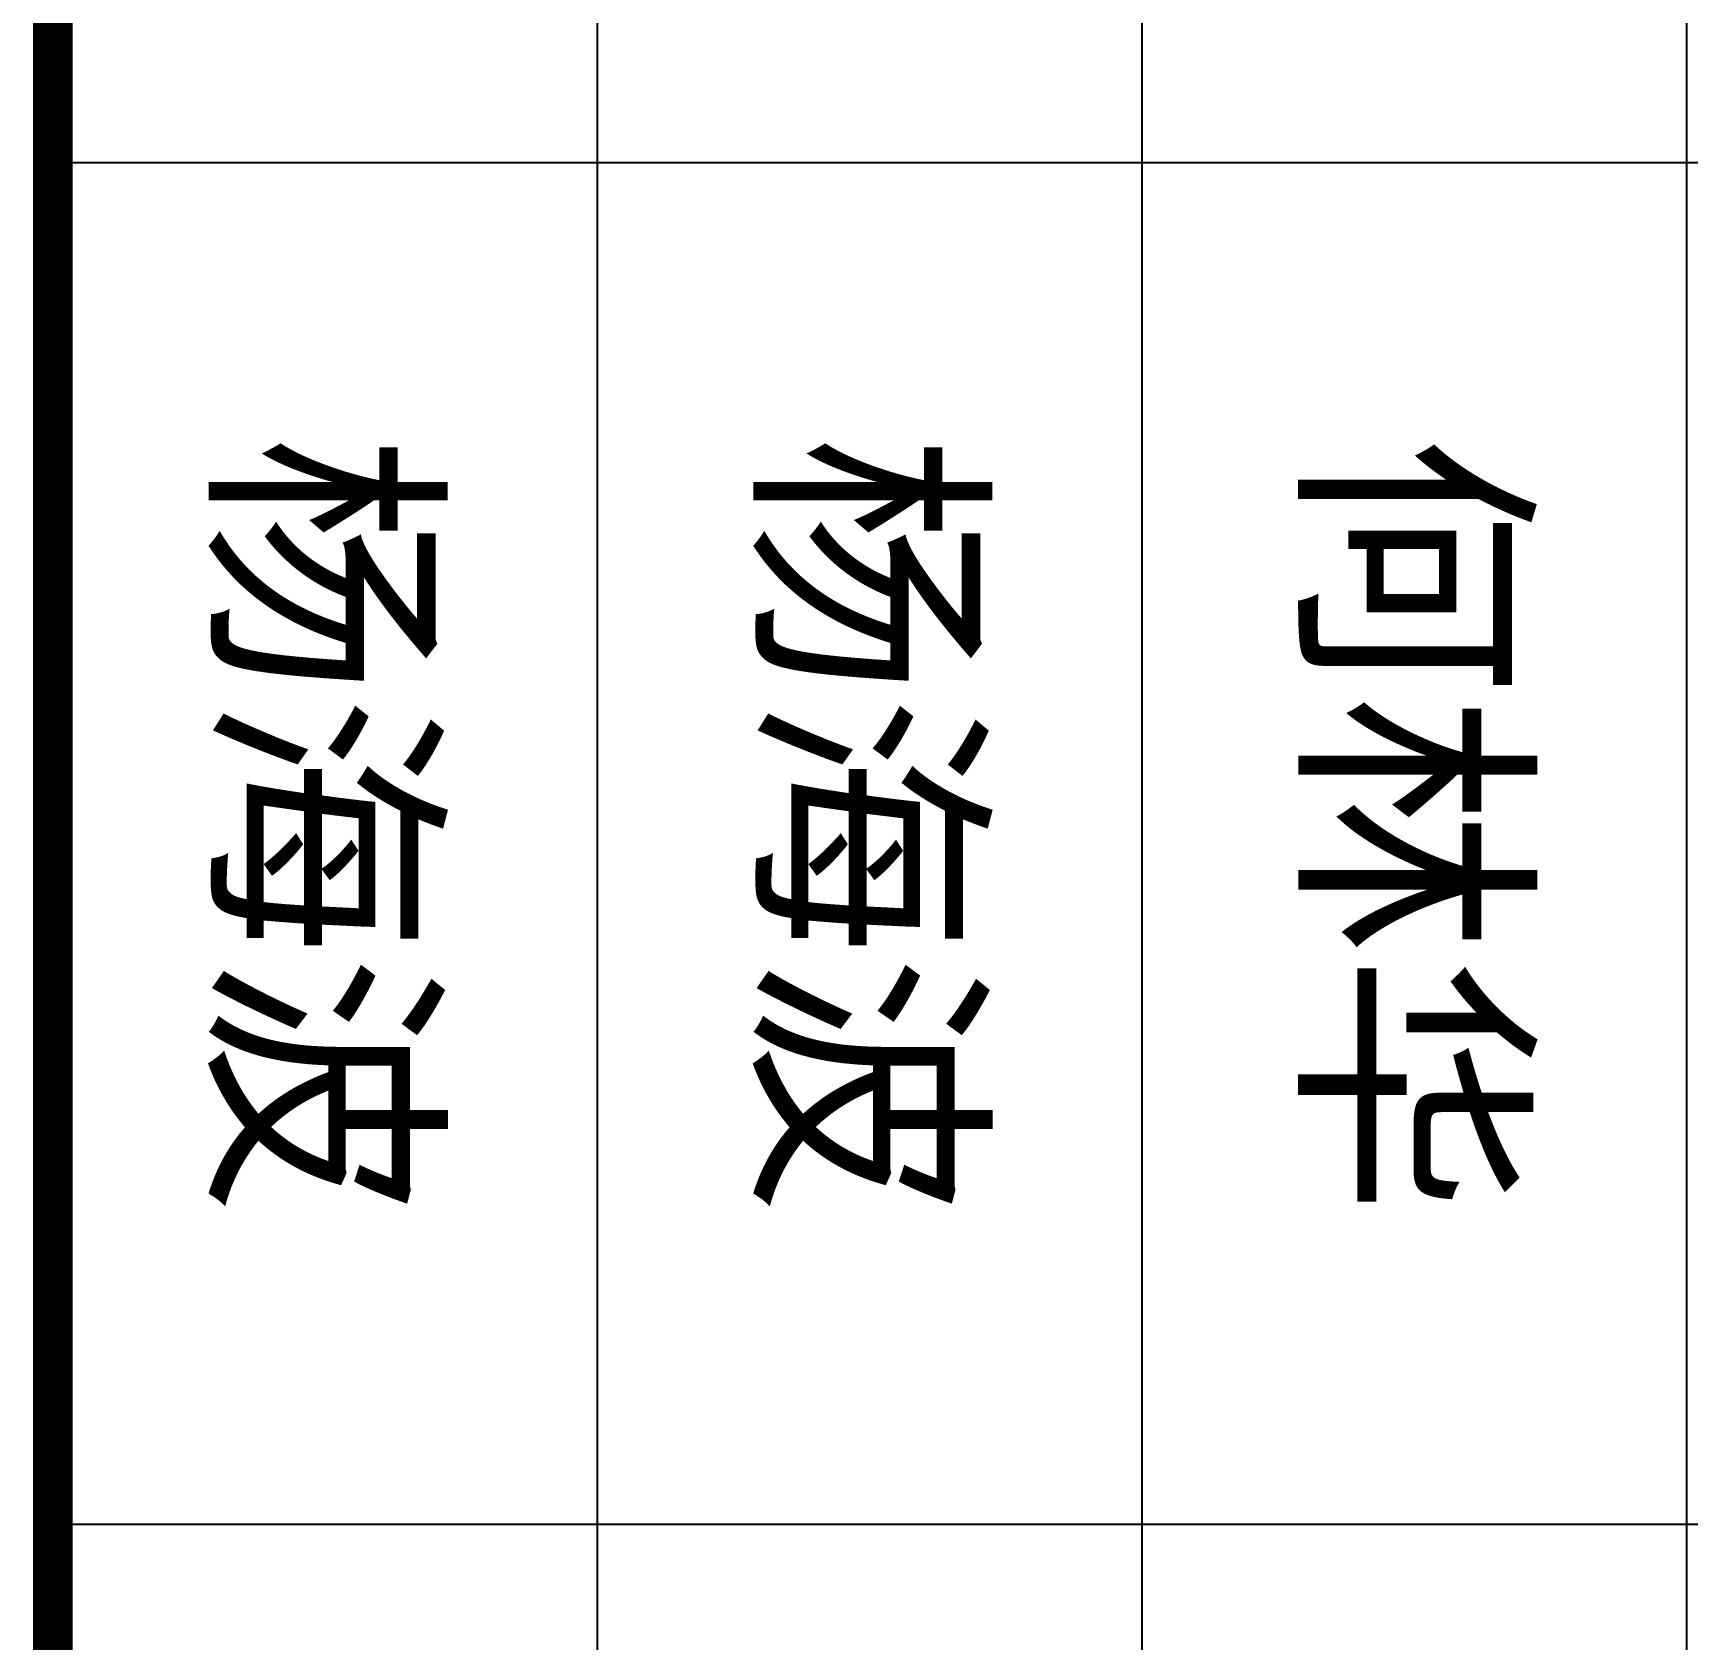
# Model space of a CAD drawing. Extents: x 447413 to 2975780, y -1432727 to 1301644.
# Drawn here: x 2265368 to 2269014, y 453855 to 457394 of the extents above; entities that cross this region are included whole.
import ezdxf

# ---------------------------------------------------------------- set-up
doc = ezdxf.new("R2010")
doc.units = 0
doc.header["$LTSCALE"] = 1000
doc.header["$MEASUREMENT"] = 0
doc.layers.add('图框', color=253, linetype='Continuous')
doc.styles.add('cx_biaoti', font='')
doc.styles.get('cx_biaoti').set_extended_font_data('SimSun')

# ---------------------------------------------------------------- blocks, each defined once
blk = doc.blocks.new('zzzzzzzzzzzzvvvvvv')
at = {"layer": '图框', "color": 153, "style": 'cx_biaoti'}
for s, p in [('杨海波', (2629227.1, 654978.4, 378000)), ('杨海波', (2630427.1, 654978.4, 378000)), ('何林华', (2631627.1, 654978.4, 378000))]:
    blk.add_text(s, height=420, rotation=270, dxfattribs=at).set_placement(p)
blk = doc.blocks.new('A$C6B0021A6')
at = {"layer": '图框', "color": 153}
for p, q in [((113420, 13420, -84000), (113420, 7820, -84000)), ((115420, 13420, -84000), (115420, 7820, -84000)), ((117920, 10220, -84000), (111420, 10220, -84000)), ((117920, 9420, -84000), (111420, 9420, -84000)), ((117920, 8620, -84000), (111420, 8620, -84000))]:
    blk.add_line(p, q, dxfattribs=at)
at = {"layer": '图框', "color": 153, "const_width": 58, "elevation": -84000}
blk.add_lwpolyline([(111420, 7820), (117920, 7820)], dxfattribs=at)
at = {"xscale": 0.6666666666666666, "yscale": 0.6666666666666666, "zscale": 0.6666666666666666, "rotation": 90}
blk.add_blockref('zzzzzzzzzzzzvvvvvv', (550471.6, -1744738.9, -336000), dxfattribs=at)

msp = doc.modelspace()

# ---------------------------------------------------------------- block references
at = {"xscale": 1.5, "yscale": 1.5, "zscale": 1.5, "rotation": 270}
msp.add_blockref('A$C6B0021A6', (2253682, 627238.4, 252000), dxfattribs=at)

doc.saveas('drawing.dxf')
